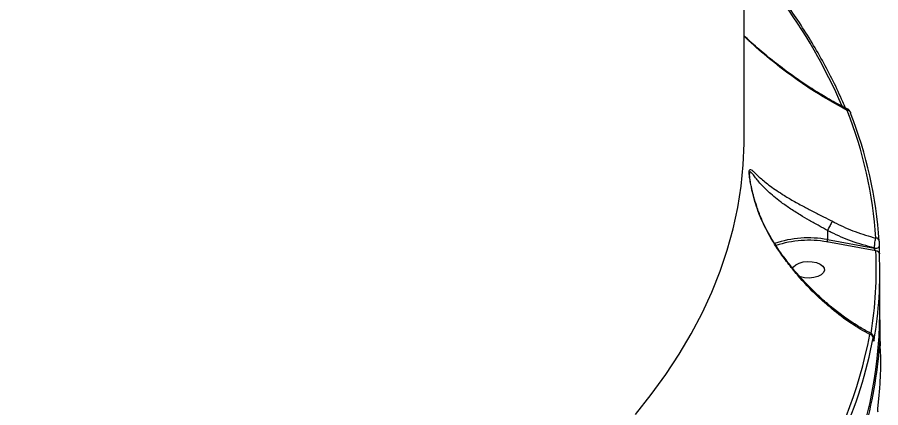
# Model space of a CAD drawing. Header units: millimetres. Extents: x -6523 to 7556, y -5559 to 6101.
# Drawn here: x 1655.5 to 1897.4, y -1269.1 to -1159.7 of the extents above; entities that cross this region are included whole.
import ezdxf

# ---------------------------------------------------------------- set-up
doc = ezdxf.new("R2010")
doc.units = ezdxf.units.MM
for name, color, linetype in [('DIKOM_ОБЪЕКТ', 7, 'Continuous'), ('DIKOM_РАЗМЕР_ЗОНА', 7, 'Continuous'), ('DIKOM_РАЗМЕР_ОБЪЕКТА', 7, 'Continuous')]:
    doc.layers.add(name, color=color, linetype=linetype)
doc.styles.add('style1', font='arial.ttf', dxfattribs={"width": 0.8})
doc.dimstyles.new('1-50', dxfattribs={"dimtxt": 300, "dimasz": 200, "dimexe": 100, "dimexo": 0, "dimgap": 100, "dimtad": 1, "dimtxsty": 'style1', "dimcen": 200, "dimclrd": 7, "dimclre": 7, "dimclrt": 7, "dimadec": 1, "dimazin": 2, "dimtfac": 1, "dimtmove": 0, "dimatfit": 2, "dimfxl": 0, "dimlwd": 25, "dimlwe": 18, "dimarcsym": 0})

# ---------------------------------------------------------------- blocks, each defined once
blk = doc.blocks.new('*D10')
at = {"layer": 'Defpoints', "color": 0, "transparency": 16777216}
for p in [(-1823.23, 4314.24), (3842.01, -3170.82), (6537.88, -3170.82)]:
    blk.add_point(p, dxfattribs=at)
at = {"layer": 'DIKOM_РАЗМЕР_ОБЪЕКТА', "color": 7, "lineweight": 18, "transparency": 16777216}
for p, q in [((-1823.23, 4314.24), (6637.88, 4314.24)), ((3842.01, -3170.82), (6637.88, -3170.82))]:
    blk.add_line(p, q, dxfattribs=at)
at = {"layer": 'DIKOM_РАЗМЕР_ОБЪЕКТА', "color": 7, "lineweight": 25, "transparency": 16777216}
blk.add_line((6537.88, 3914.24), (6537.88, -2770.82), dxfattribs=at)
at = {"layer": 'DIKOM_РАЗМЕР_ОБЪЕКТА', "color": 7, "transparency": 16777216}
for points in [[(6471.22, 3914.24), (6604.55, 3914.24), (6537.88, 4314.24)], [(6471.22, -2770.82), (6604.55, -2770.82), (6537.88, -3170.82)]]:
    blk.add_solid(points, dxfattribs=at)
at = {"layer": 'DIKOM_РАЗМЕР_ОБЪЕКТА', "color": 7, "transparency": 16777216, "insert": (6304.71, 207.11), "char_height": 300, "attachment_point": 5, "rotation": 90, "style": 'style1'}
blk.add_mtext('7500', dxfattribs=at)
blk = doc.blocks.new('*D11')
at = {"layer": 'Defpoints', "color": 0, "transparency": 16777216}
for p in [(-5022.71, -299.32), (4115.33, -1753.09), (4115.33, -4391.39)]:
    blk.add_point(p, dxfattribs=at)
at = {"layer": 'DIKOM_РАЗМЕР_ОБЪЕКТА', "color": 7, "lineweight": 18, "transparency": 16777216}
for p, q in [((-5022.71, -299.32), (-5022.71, -4491.39)), ((4115.33, -1753.09), (4115.33, -4491.39))]:
    blk.add_line(p, q, dxfattribs=at)
at = {"layer": 'DIKOM_РАЗМЕР_ОБЪЕКТА', "color": 7, "lineweight": 25, "transparency": 16777216}
blk.add_line((-4622.71, -4391.39), (3715.33, -4391.39), dxfattribs=at)
at = {"layer": 'DIKOM_РАЗМЕР_ОБЪЕКТА', "color": 7, "transparency": 16777216}
for points in [[(-4622.71, -4324.73), (-4622.71, -4458.06), (-5022.71, -4391.39)], [(3715.33, -4324.73), (3715.33, -4458.06), (4115.33, -4391.39)]]:
    blk.add_solid(points, dxfattribs=at)
at = {"layer": 'DIKOM_РАЗМЕР_ОБЪЕКТА', "color": 7, "transparency": 16777216, "insert": (-175.12, -4158.22), "char_height": 300, "attachment_point": 5, "style": 'style1'}
blk.add_mtext('9150', dxfattribs=at)
blk = doc.blocks.new('*D12')
at = {"layer": 'Defpoints', "color": 0, "transparency": 16777216}
for p in [(-6522.71, -395.62), (6102.86, -1877.31), (6102.86, -5458.89)]:
    blk.add_point(p, dxfattribs=at)
at = {"layer": 'DIKOM_РАЗМЕР_ЗОНА', "color": 7, "lineweight": 18, "transparency": 16777216}
for p, q in [((-6522.71, -395.62), (-6522.71, -5558.89)), ((6102.86, -1877.31), (6102.86, -5558.89))]:
    blk.add_line(p, q, dxfattribs=at)
at = {"layer": 'DIKOM_РАЗМЕР_ЗОНА', "color": 7, "lineweight": 25, "transparency": 16777216}
blk.add_line((-6122.71, -5458.89), (5702.86, -5458.89), dxfattribs=at)
at = {"layer": 'DIKOM_РАЗМЕР_ЗОНА', "color": 7, "transparency": 16777216}
for points in [[(-6122.71, -5392.23), (-6122.71, -5525.56), (-6522.71, -5458.89)], [(5702.86, -5392.23), (5702.86, -5525.56), (6102.86, -5458.89)]]:
    blk.add_solid(points, dxfattribs=at)
at = {"layer": 'DIKOM_РАЗМЕР_ЗОНА', "color": 7, "transparency": 16777216, "insert": (78.38, -5225.72), "char_height": 300, "attachment_point": 5, "style": 'style1'}
blk.add_mtext('12600', dxfattribs=at)
blk = doc.blocks.new('*D13')
at = {"layer": 'Defpoints', "color": 0, "transparency": 16777216}
for p in [(-2358.18, 6101.03), (4341.71, -4605.15), (7455.88, -4605.15)]:
    blk.add_point(p, dxfattribs=at)
at = {"layer": 'DIKOM_РАЗМЕР_ЗОНА', "color": 7, "lineweight": 18, "transparency": 16777216}
for p, q in [((-2358.18, 6101.03), (7555.88, 6101.03)), ((4341.71, -4605.15), (7555.88, -4605.15))]:
    blk.add_line(p, q, dxfattribs=at)
at = {"layer": 'DIKOM_РАЗМЕР_ЗОНА', "color": 7, "lineweight": 25, "transparency": 16777216}
blk.add_line((7455.88, 5701.03), (7455.88, -4205.15), dxfattribs=at)
at = {"layer": 'DIKOM_РАЗМЕР_ЗОНА', "color": 7, "transparency": 16777216}
for points in [[(7389.22, 5701.03), (7522.55, 5701.03), (7455.88, 6101.03)], [(7389.22, -4205.15), (7522.55, -4205.15), (7455.88, -4605.15)]]:
    blk.add_solid(points, dxfattribs=at)
at = {"layer": 'DIKOM_РАЗМЕР_ЗОНА', "color": 7, "transparency": 16777216, "insert": (7222.71, 375.61), "char_height": 300, "attachment_point": 5, "rotation": 90, "style": 'style1'}
blk.add_mtext('10700', dxfattribs=at)

msp = doc.modelspace()

# ---------------------------------------------------------------- linework, layer by layer
at = {"layer": 'DIKOM_ОБЪЕКТ', "color": 7, "linetype": 'Continuous', "lineweight": 15}
for p, q in [((1859.122, -1194.108), (1859.122, -932)), ((1882.474, -1219.495), (1882.476, -1219.488)), ((1882.474, -1219.495), (1882.474, -1222.027)), ((1895.996, -1225.205), (1882.31, -1222.699)), ((1882.474, -1222.027), (1895.619, -1224.434)), ((1895.619, -1224.434), (1895.619, -1224.406)), ((1896.953, -1223.921), (1896.953, -1223.906)), ((1896.953, -1223.949), (1896.953, -1223.921)), ((1896.953, -1223.949), (1896.953, -1223.934)), ((1897.122, -1242.924), (1897.122, -1231.352)), ((1895.363, -1249.727), (1895.359, -1249.774)), ((1895.359, -1249.863), (1895.359, -1249.774)), ((1895.363, -1249.816), (1895.359, -1249.863)), ((1895.363, -1249.816), (1895.363, -1249.727))]:
    msp.add_line(p, q, dxfattribs=at)
at = {"layer": 'DIKOM_ОБЪЕКТ', "color": 7, "linetype": 'Continuous', "lineweight": 15, "flags": 128}
for points in [[(1888.863, -1186.333), (1888.891, -1186.429), (1888.908, -1186.587)], [(1828.73, -1271.012), (1833.121, -1265.453), (1837.18, -1259.828), (1840.904, -1254.142), (1844.29, -1248.399), (1847.334, -1242.607), (1850.033, -1236.769), (1852.386, -1230.892), (1854.39, -1224.98), (1856.042, -1219.04), (1857.342, -1213.076), (1858.289, -1207.095), (1858.88, -1201.102), (1859.117, -1195.102), (1859.122, -1194.108)], [(1895.619, -1224.406), (1895.855, -1224.433), (1896.097, -1224.431), (1896.33, -1224.398), (1896.542, -1224.337), (1896.719, -1224.252), (1896.851, -1224.148), (1896.931, -1224.03), (1896.953, -1223.921)], [(1895.619, -1224.434), (1895.855, -1224.462), (1896.097, -1224.459), (1896.33, -1224.426), (1896.542, -1224.366), (1896.719, -1224.281), (1896.851, -1224.176), (1896.931, -1224.058), (1896.953, -1223.949)], [(1872.7, -1230.065), (1872.944, -1229.633), (1873.585, -1229.062), (1874.512, -1228.607), (1875.65, -1228.304), (1876.908, -1228.18), (1878.183, -1228.242), (1879.372, -1228.487), (1880.379, -1228.895), (1881.122, -1229.433), (1881.54, -1230.056), (1881.601, -1230.715), (1881.3, -1231.356), (1880.659, -1231.927), (1879.732, -1232.382), (1878.594, -1232.685), (1877.336, -1232.81), (1876.061, -1232.747), (1874.872, -1232.502)]]:
    msp.add_lwpolyline(points, dxfattribs=at)
at = {"layer": 'DIKOM_ОБЪЕКТ', "color": 7, "linetype": 'Continuous', "lineweight": 15}
for centre, radius, start, end in [((1748.35, -1243.809), 150.338, 23.17698, 36.5873), ((1888.091, -1186.659), 0.838, 22.83302, 96.24558), ((1778.394, -1229.096), 117.838, 3.63884, 21.54313), ((1779.069, -1229.951), 118.089, 3.63809, 21.54377), ((1877.158, -1251.332), 29.783, 79.71785, 108.62425), ((1877.116, -1250.596), 28.376, 79.45385, 108.68123), ((1896.016, -1222.524), 0.907, 4.21004, 91.37706), ((1784.28, -1230.488), 111.841, 350.80511, 2.70745), ((1784.984, -1231.346), 112.137, 350.32342, 2.70692), ((1896.076, -1226.125), 0.923, 4.65635, 94.95736), ((1779.134, -1242.335), 117.99, 335.50856, 359.71436), ((1766.125, -1223.93), 130.566, 328.07016, 349.08133), ((1773.451, -1226.754), 123.916, 335.85024, 349.39408), ((1894.274, -1249.638), 0.978, 4.5123, 86.91918), ((1894.647, -1250.228), 0.879, 2.19832, 36.19243)]:
    msp.add_arc(centre, radius, start, end, dxfattribs=at)
for points, knots in [([(1887.482, -1185.152), (1887.24, -1184.574), (1886.183, -1182.057), (1884.094, -1177.626), (1881.095, -1171.878), (1877.783, -1166.175), (1874.233, -1160.621), (1871.525, -1156.73), (1870.054, -1154.719), (1869.869, -1154.466)], [0, 0, 0, 0, 0.0553284, 0.2410588, 0.4268296, 0.6126539, 0.7985275, 0.9747113, 1, 1, 1, 1]), ([(1888.192, -1185.501), (1887.697, -1185.261), (1885.76, -1184.322), (1882.369, -1182.407), (1878.014, -1179.756), (1873.635, -1176.806), (1869.242, -1173.592), (1864.935, -1170.148), (1861.547, -1167.253), (1859.664, -1165.447), (1859.122, -1164.928)], [0, 0, 0, 0, 0.0496349, 0.1942653, 0.3409758, 0.4897713, 0.6405937, 0.7935044, 0.9405773, 1, 1, 1, 1]), ([(1888, -1185.826), (1884.928, -1184.134), (1879.833, -1181.328), (1872.817, -1176.521), (1866.895, -1171.96), (1862.305, -1168.122), (1859.768, -1165.622), (1859.122, -1164.984)], [0, 0, 0, 0, 0.3104562, 0.5148972, 0.7193286, 0.9284739, 1, 1, 1, 1]), ([(1888, -1185.826), (1888.042, -1185.695), (1888.113, -1185.477), (1888.165, -1185.505), (1888.185, -1185.517)], [0, 0, 0, 0, 0.60146012, 1, 1, 1, 1]), ([(1888.847, -1186.342), (1888.81, -1186.233), (1888.743, -1186.034), (1888.571, -1185.785), (1888.382, -1185.578), (1888.232, -1185.515), (1888.192, -1185.498)], [0, 0, 0, 0, 0.3526385, 0.6429283, 0.9050098, 1, 1, 1, 1]), ([(1866.579, -1221.556), (1865.646, -1219.821), (1863.756, -1216.309), (1862.11, -1211.449), (1861.223, -1207.893), (1860.816, -1205.749), (1860.603, -1204.264), (1860.525, -1203.099), (1860.612, -1202.406), (1860.885, -1202.301), (1861.321, -1202.584), (1862.067, -1203.279), (1863.456, -1204.626), (1865.482, -1206.343), (1867.756, -1207.99), (1869.873, -1209.389), (1872.472, -1210.946), (1875.41, -1212.558), (1878.428, -1214.124), (1881.219, -1215.534), (1883.046, -1216.481), (1883.877, -1216.911)], [0, 0, 0, 0, 0.091327, 0.184876, 0.239019, 0.266438, 0.2946554, 0.3210566, 0.3475173, 0.383035, 0.4182934, 0.4536313, 0.5268366, 0.6259305, 0.6770939, 0.7282391, 0.79039, 0.854061, 0.9046404, 0.9566776, 1, 1, 1, 1]), ([(1882.476, -1219.488), (1882.475, -1219.488), (1881.684, -1219.092), (1879.995, -1218.095), (1877.38, -1216.664), (1874.565, -1215.009), (1871.808, -1213.254), (1868.692, -1211.044), (1865.703, -1208.501), (1863.584, -1206.297), (1862.286, -1204.663), (1861.515, -1203.65), (1860.973, -1203.029), (1860.696, -1203.018), (1860.598, -1203.317), (1860.624, -1203.679), (1860.626, -1203.699)], [0, 0, 0, 0, 0.0000375, 0.0622088, 0.1373242, 0.2125228, 0.306098, 0.3997965, 0.5503261, 0.7010679, 0.771718, 0.8424101, 0.9124969, 0.9621457, 0.9979358, 1, 1, 1, 1]), ([(1861.006, -1206.555), (1861, -1206.524), (1860.903, -1206.063), (1860.786, -1205.296), (1860.667, -1204.407), (1860.625, -1203.86), (1860.626, -1203.732), (1860.626, -1203.699)], [0, 0, 0, 0, 0.0253959, 0.3851832, 0.6805493, 0.9179559, 1, 1, 1, 1]), ([(1866.671, -1221.508), (1866.186, -1220.671), (1865.147, -1218.875), (1863.816, -1215.941), (1862.696, -1212.981), (1861.877, -1210.311), (1861.34, -1208.216), (1861.105, -1207.044), (1861.006, -1206.555)], [0, 0, 0, 0, 0.1777422, 0.380987, 0.592457, 0.763162, 0.90124, 1, 1, 1, 1]), ([(1883.877, -1216.911), (1883.868, -1216.922), (1883.8, -1217.015), (1883.635, -1217.266), (1883.348, -1217.755), (1883.031, -1218.34), (1882.72, -1218.953), (1882.557, -1219.31), (1882.476, -1219.488)], [0, 0, 0, 0, 0.02597374, 0.2095825, 0.40717548, 0.60479636, 0.80240868, 1, 1, 1, 1]), ([(1883.877, -1216.911), (1884.208, -1217.084), (1886.287, -1218.169), (1890.297, -1219.962), (1894.07, -1221.058), (1895.994, -1221.617)], [0, 0, 0, 0, 0.0849993, 0.5334718, 1, 1, 1, 1]), ([(1895.619, -1224.406), (1893.452, -1223.812), (1889.342, -1222.685), (1884.995, -1220.785), (1882.818, -1219.671), (1882.474, -1219.495)], [0, 0, 0, 0, 0.4843403, 0.9185193, 1, 1, 1, 1]), ([(1866.579, -1221.556), (1866.599, -1221.545), (1866.66, -1221.511), (1866.669, -1221.509), (1866.675, -1221.507)], [0, 0, 0, 0, 0.3231706, 1, 1, 1, 1]), ([(1894.327, -1248.662), (1892.54, -1247.625), (1888.941, -1245.539), (1884.038, -1241.826), (1878.997, -1237.374), (1874.855, -1233.016), (1871.293, -1228.598), (1868.789, -1225.137), (1867.299, -1222.723), (1866.579, -1221.556)], [0, 0, 0, 0, 0.1738756, 0.3501403, 0.4880628, 0.6922752, 0.7971177, 0.9019395, 1, 1, 1, 1]), ([(1894.787, -1248.444), (1893.748, -1247.874), (1891.622, -1246.707), (1888.425, -1244.621), (1885.207, -1242.274), (1882.041, -1239.687), (1878.98, -1236.905), (1876.075, -1233.969), (1873.364, -1230.926), (1870.871, -1227.8), (1868.622, -1224.678), (1867.3, -1222.54), (1866.665, -1221.513)], [0, 0, 0, 0, 0.0999214, 0.2045367, 0.3099557, 0.4160057, 0.5213124, 0.6240324, 0.7237688, 0.8203345, 0.9137774, 1, 1, 1, 1]), ([(1882.31, -1222.699), (1882.314, -1222.692), (1882.326, -1222.673), (1882.357, -1222.616), (1882.399, -1222.51), (1882.441, -1222.35), (1882.469, -1222.18), (1882.472, -1222.078), (1882.474, -1222.027)], [0, 0, 0, 0, 0.0536011, 0.1414634, 0.3560771, 0.5708236, 0.7853302, 1, 1, 1, 1]), ([(1895.619, -1224.406), (1895.622, -1224.318), (1895.633, -1224.024), (1895.68, -1223.443), (1895.767, -1222.718), (1895.879, -1222.052), (1895.956, -1221.762), (1895.994, -1221.617)], [0, 0, 0, 0, 0.0942462, 0.3122728, 0.5411953, 0.7714358, 1, 1, 1, 1]), ([(1896.92, -1222.457), (1896.924, -1222.535), (1896.932, -1222.691), (1896.942, -1223.038), (1896.95, -1223.413), (1896.953, -1223.712), (1896.953, -1223.861), (1896.953, -1223.906)], [0, 0, 0, 0, 0.2336978, 0.4673096, 0.6955419, 0.9086694, 1, 1, 1, 1]), ([(1895.996, -1225.205), (1895.952, -1225.16), (1895.866, -1225.072), (1895.75, -1224.889), (1895.67, -1224.709), (1895.634, -1224.578), (1895.621, -1224.496), (1895.619, -1224.457), (1895.619, -1224.434)], [0, 0, 0, 0, 0.2685555, 0.5228544, 0.7425557, 0.8691034, 0.9241415, 1, 1, 1, 1]), ([(1896.953, -1223.934), (1896.953, -1224.001), (1896.954, -1224.219), (1896.958, -1224.654), (1896.968, -1225.199), (1896.982, -1225.707), (1896.991, -1225.936), (1896.996, -1226.05)], [0, 0, 0, 0, 0.0931609, 0.3039037, 0.5302331, 0.7651604, 1, 1, 1, 1]), ([(1897.07, -1244.303), (1897.088, -1244.661), (1897.317, -1249.129), (1896.498, -1257.716), (1894.455, -1270.005), (1891.166, -1281.758), (1887.98, -1289.332), (1886.485, -1292.888)], [0, 0, 0, 0, 0.0219473, 0.273652, 0.5255622, 0.7772681, 1, 1, 1, 1]), ([(1897.335, -1251.806), (1897.275, -1250.621), (1897.146, -1248.068), (1897.137, -1245.615), (1897.132, -1244.301)], [0, 0, 0, 0, 0.4644934, 1, 1, 1, 1]), ([(1894.327, -1248.662), (1894.342, -1248.643), (1894.444, -1248.519), (1894.615, -1248.381), (1894.738, -1248.419), (1894.792, -1248.435)], [0, 0, 0, 0, 0.0872411, 0.598134, 1, 1, 1, 1]), ([(1895.363, -1249.73), (1895.363, -1249.715), (1895.365, -1249.569), (1895.355, -1249.374), (1895.328, -1249.146), (1895.251, -1248.901), (1895.109, -1248.674), (1894.947, -1248.501), (1894.817, -1248.45), (1894.786, -1248.438)], [0, 0, 0, 0, 0.0278444, 0.2710586, 0.4682057, 0.6030543, 0.7572315, 0.943044, 1, 1, 1, 1]), ([(1895.359, -1249.774), (1895.359, -1249.698), (1895.357, -1249.547), (1895.343, -1249.408), (1895.322, -1249.344), (1895.293, -1249.372), (1895.267, -1249.469), (1895.251, -1249.55), (1895.249, -1249.561)], [0, 0, 0, 0, 0.1673413, 0.3344415, 0.5091175, 0.7130789, 0.9576943, 1, 1, 1, 1]), ([(1895.525, -1250.194), (1895.522, -1250.212), (1895.501, -1250.338), (1895.462, -1250.49), (1895.417, -1250.531), (1895.385, -1250.428), (1895.364, -1250.213), (1895.361, -1249.98), (1895.359, -1249.863)], [0, 0, 0, 0, 0.0392185, 0.2872361, 0.4951792, 0.6710124, 0.835311, 1, 1, 1, 1]), ([(1895.378, -1250.202), (1895.378, -1250.202), (1895.378, -1250.21), (1895.375, -1250.175), (1895.368, -1250.083), (1895.362, -1249.924), (1895.365, -1249.772), (1895.366, -1249.713)], [0, 0, 0, 0, 0.0030021, 0.19084106, 0.43768154, 0.78277642, 1, 1, 1, 1]), ([(1896.65, -1268.316), (1896.689, -1267.992), (1896.883, -1266.37), (1897.263, -1262.213), (1897.518, -1257.009), (1897.31, -1253.18), (1897.236, -1251.81)], [0, 0, 0, 0, 0.0578213, 0.289129, 0.7457589, 1, 1, 1, 1]), ([(1896.616, -1270.371), (1896.61, -1270.225), (1896.598, -1269.932), (1896.596, -1269.431), (1896.605, -1268.963), (1896.624, -1268.57), (1896.641, -1268.399), (1896.65, -1268.316)], [0, 0, 0, 0, 0.20644008, 0.41338915, 0.61421781, 0.81348313, 1, 1, 1, 1])]:
    msp.add_open_spline(points, degree=3, knots=knots, dxfattribs=at)

# ---------------------------------------------------------------- dimensions: what is measured, and where the dimension line sits
at = {"layer": 'DIKOM_РАЗМЕР_ЗОНА'}
dim = msp.add_linear_dim(base=(7455.882, -4605.145), p1=(-2358.182, 6101.03), p2=(4341.706, -4605.145), angle=90, text='10700', dimstyle='1-50', override={"dimasz": 400, "dimgap": 80}, dxfattribs=at)
dim.commit()
dim.dimension.update_dxf_attribs({"geometry": '*D13', "text_midpoint": (7455.882, 375.606), "dimtype": 160})
dim = msp.add_linear_dim(base=(6102.859, -5458.894), p1=(-6522.706, -395.616), p2=(6102.859, -1877.311), text='12600', dimstyle='1-50', override={"dimasz": 400, "dimgap": 80}, dxfattribs=at)
dim.commit()
dim.dimension.update_dxf_attribs({"geometry": '*D12', "text_midpoint": (78.382, -5458.894), "dimtype": 160})
at = {"layer": 'DIKOM_РАЗМЕР_ОБЪЕКТА'}
dim = msp.add_linear_dim(base=(6537.882, -3170.823), p1=(-1823.231, 4314.242), p2=(3842.008, -3170.823), angle=90, text='7500', dimstyle='1-50', override={"dimasz": 400, "dimgap": 80}, dxfattribs=at)
dim.commit()
dim.dimension.update_dxf_attribs({"geometry": '*D10', "text_midpoint": (6537.882, 207.106), "dimtype": 160})
dim = msp.add_linear_dim(base=(4115.332, -4391.394), p1=(-5022.706, -299.317), p2=(4115.332, -1753.089), text='9150', dimstyle='1-50', override={"dimasz": 400, "dimgap": 80}, dxfattribs=at)
dim.commit()
dim.dimension.update_dxf_attribs({"geometry": '*D11', "text_midpoint": (-175.118, -4391.394), "dimtype": 160})

doc.saveas('drawing.dxf')
